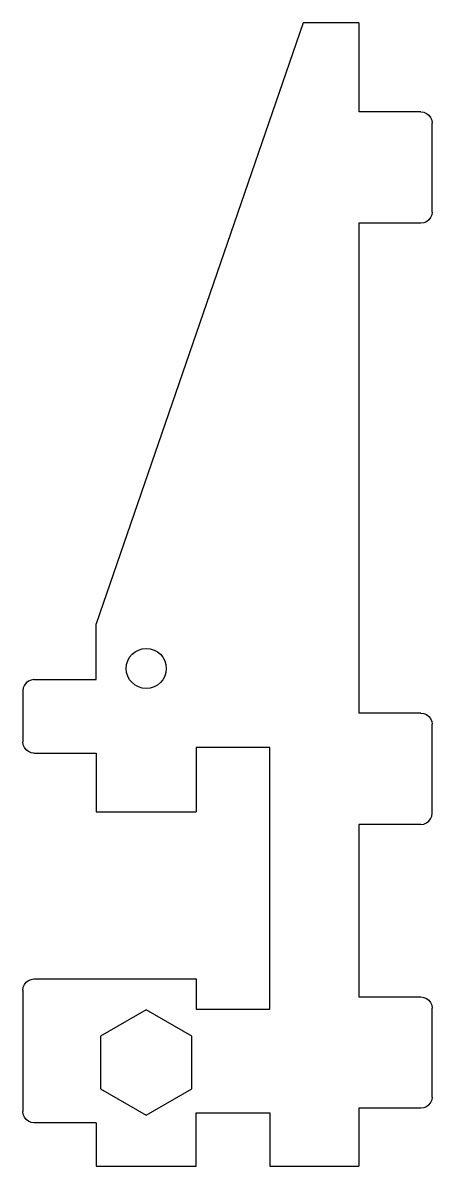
# Model space of a CAD drawing. Header units: inches. Extents: x 29 to 66, y 7 to 110.
import ezdxf

# ---------------------------------------------------------------- set-up
doc = ezdxf.new("R2010")
doc.units = ezdxf.units.IN
doc.header["$MEASUREMENT"] = 0

msp = doc.modelspace()

# ---------------------------------------------------------------- linework, layer by layer
for p, q in [((53.94, 110.09), (35.34, 56.09)), ((58.94, 110.09), (53.94, 110.09)), ((58.94, 110.09), (58.94, 102.09)), ((64.54, 102.09), (58.94, 102.09)), ((64.54, 102.09), (64.8, 102.05)), ((64.8, 102.05), (65.04, 101.95)), ((65.04, 101.95), (65.25, 101.79)), ((65.25, 101.79), (65.41, 101.59)), ((65.41, 101.59), (65.51, 101.34)), ((65.51, 101.34), (65.54, 101.09)), ((65.54, 93.09), (65.54, 101.09)), ((65.41, 92.59), (65.25, 92.38)), ((65.51, 92.83), (65.41, 92.59)), ((65.54, 93.09), (65.51, 92.83)), ((64.54, 92.09), (58.94, 92.09)), ((58.94, 92.09), (58.94, 48.09)), ((64.8, 92.12), (64.54, 92.09)), ((65.04, 92.22), (64.8, 92.12)), ((65.25, 92.38), (65.04, 92.22)), ((35.34, 51.09), (35.34, 56.09)), ((28.78, 50.34), (28.74, 50.09)), ((28.88, 50.59), (28.78, 50.34)), ((29.04, 50.79), (28.88, 50.59)), ((29.24, 50.95), (29.04, 50.79)), ((29.49, 51.05), (29.24, 50.95)), ((29.74, 51.09), (29.49, 51.05)), ((29.74, 51.09), (35.34, 51.09)), ((28.74, 50.09), (28.74, 45.49)), ((64.54, 48.09), (58.94, 48.09)), ((64.54, 48.09), (64.8, 48.05)), ((64.8, 48.05), (65.04, 47.95)), ((65.04, 47.95), (65.25, 47.79)), ((65.25, 47.79), (65.41, 47.59)), ((65.41, 47.59), (65.51, 47.34)), ((65.51, 47.34), (65.54, 47.09)), ((65.54, 39.09), (65.54, 47.09)), ((28.78, 45.23), (28.74, 45.49)), ((28.88, 44.99), (28.78, 45.23)), ((29.04, 44.78), (28.88, 44.99)), ((29.24, 44.62), (29.04, 44.78)), ((29.49, 44.52), (29.24, 44.62)), ((29.74, 44.49), (29.49, 44.52)), ((29.74, 44.49), (35.34, 44.49)), ((35.34, 44.49), (35.34, 39.2)), ((50.94, 44.99), (44.34, 44.99)), ((44.34, 44.99), (44.34, 39.2)), ((50.94, 21.49), (50.94, 44.99)), ((35.34, 39.2), (44.34, 39.2)), ((65.51, 38.83), (65.54, 39.09)), ((58.94, 38.09), (58.94, 22.59)), ((64.54, 38.09), (58.94, 38.09)), ((64.54, 38.09), (64.8, 38.12)), ((64.8, 38.12), (65.04, 38.22)), ((65.04, 38.22), (65.25, 38.38)), ((65.25, 38.38), (65.41, 38.59)), ((65.41, 38.59), (65.51, 38.83)), ((28.78, 23.46), (28.88, 23.7)), ((28.88, 23.7), (29.04, 23.9)), ((29.04, 23.9), (29.24, 24.06)), ((29.24, 24.06), (29.49, 24.16)), ((29.49, 24.16), (29.74, 24.2)), ((29.74, 24.2), (44.34, 24.2)), ((44.34, 24.2), (44.34, 21.49)), ((28.74, 23.2), (28.78, 23.46)), ((28.74, 23.2), (28.74, 12.29)), ((58.94, 22.59), (64.54, 22.59)), ((64.54, 22.59), (64.8, 22.55)), ((64.8, 22.55), (65.04, 22.45)), ((65.04, 22.45), (65.25, 22.29)), ((65.25, 22.29), (65.41, 22.09)), ((65.41, 22.09), (65.51, 21.84)), ((65.51, 21.84), (65.54, 21.59)), ((65.54, 13.59), (65.54, 21.59)), ((39.84, 21.44), (35.74, 19.07)), ((43.94, 19.07), (39.84, 21.44)), ((44.34, 21.49), (50.94, 21.49)), ((35.74, 19.07), (35.74, 14.34)), ((43.94, 14.34), (43.94, 19.07)), ((35.74, 14.34), (39.84, 11.97)), ((39.84, 11.97), (43.94, 14.34)), ((65.54, 13.59), (65.51, 13.33)), ((58.94, 12.59), (58.94, 7.39)), ((64.54, 12.59), (58.94, 12.59)), ((64.8, 12.62), (64.54, 12.59)), ((65.04, 12.72), (64.8, 12.62)), ((65.25, 12.88), (65.04, 12.72)), ((65.41, 13.09), (65.25, 12.88)), ((65.51, 13.33), (65.41, 13.09)), ((28.78, 12.03), (28.74, 12.29)), ((28.88, 11.79), (28.78, 12.03)), ((29.04, 11.58), (28.88, 11.79)), ((29.24, 11.42), (29.04, 11.58)), ((29.49, 11.32), (29.24, 11.42)), ((29.74, 11.29), (29.49, 11.32)), ((44.34, 12.19), (50.94, 12.19)), ((44.34, 7.39), (44.34, 12.19)), ((50.94, 12.19), (50.94, 7.39)), ((35.34, 11.29), (29.74, 11.29)), ((35.34, 11.29), (35.34, 7.39)), ((35.34, 7.39), (44.34, 7.39)), ((50.94, 7.39), (58.94, 7.39))]:
    msp.add_line(p, q)
msp.add_circle((39.84, 52.09), 1.8)

doc.saveas('drawing.dxf')
